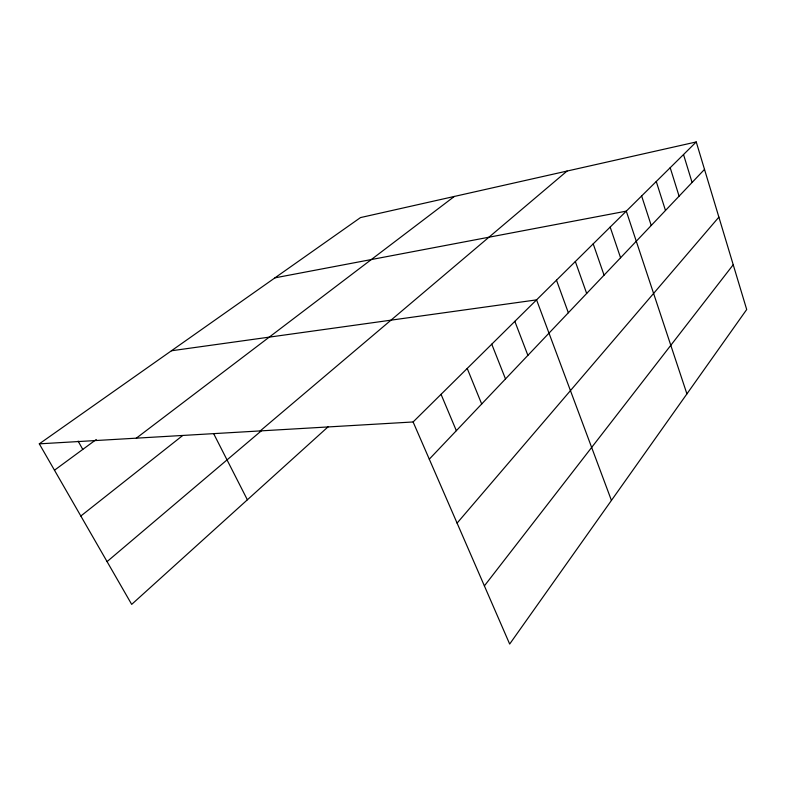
<?xml version="1.0" encoding="UTF-8"?>
<svg xmlns="http://www.w3.org/2000/svg" width="786" height="786" viewBox="0 0 786 786"><rect width="100%" height="100%" fill="white"/><g stroke="black" fill="none" stroke-linecap="round" stroke-linejoin="round"><path stroke-width="1.18" d="M484.382 585.894L733.22 264.744M457.088 523.103L718.885 217.123M429.284 459.181L704.511 169.393M413.112 421.964L696.249 141.952L746.7 309.517L509.672 644.048L413.112 421.964L39.3 443.844L131.684 604.385L328.312 426.621M107.063 561.607L261.532 430.659M260.225 430.915L567.06 171.053M80.83 516.019L182.666 435.532M136.322 438.166L454.337 196.451M54.48 470.215L96.275 439.492M39.3 443.844L360.499 217.584L696.249 141.952M274.943 277.851L626.295 211.139L686.915 393.894M171.427 350.772L536.573 299.869L611.429 500.427M78.119 441.113L82.776 449.415M213.605 433.548L247.364 499.798M441.054 394.326L456.342 430.689M467.218 368.457L481.69 404.004M491.761 344.18L505.496 378.94M514.84 321.356L527.887 355.36M556.488 280.17L568.347 312.759M575.342 261.532L586.67 293.463M593.204 243.857L604.061 275.159M610.172 227.085L620.576 257.769M641.631 195.96L651.23 225.494M656.261 181.507L665.487 210.481M670.203 167.713L679.084 196.166M683.525 154.537L692.083 182.48"/></g></svg>
